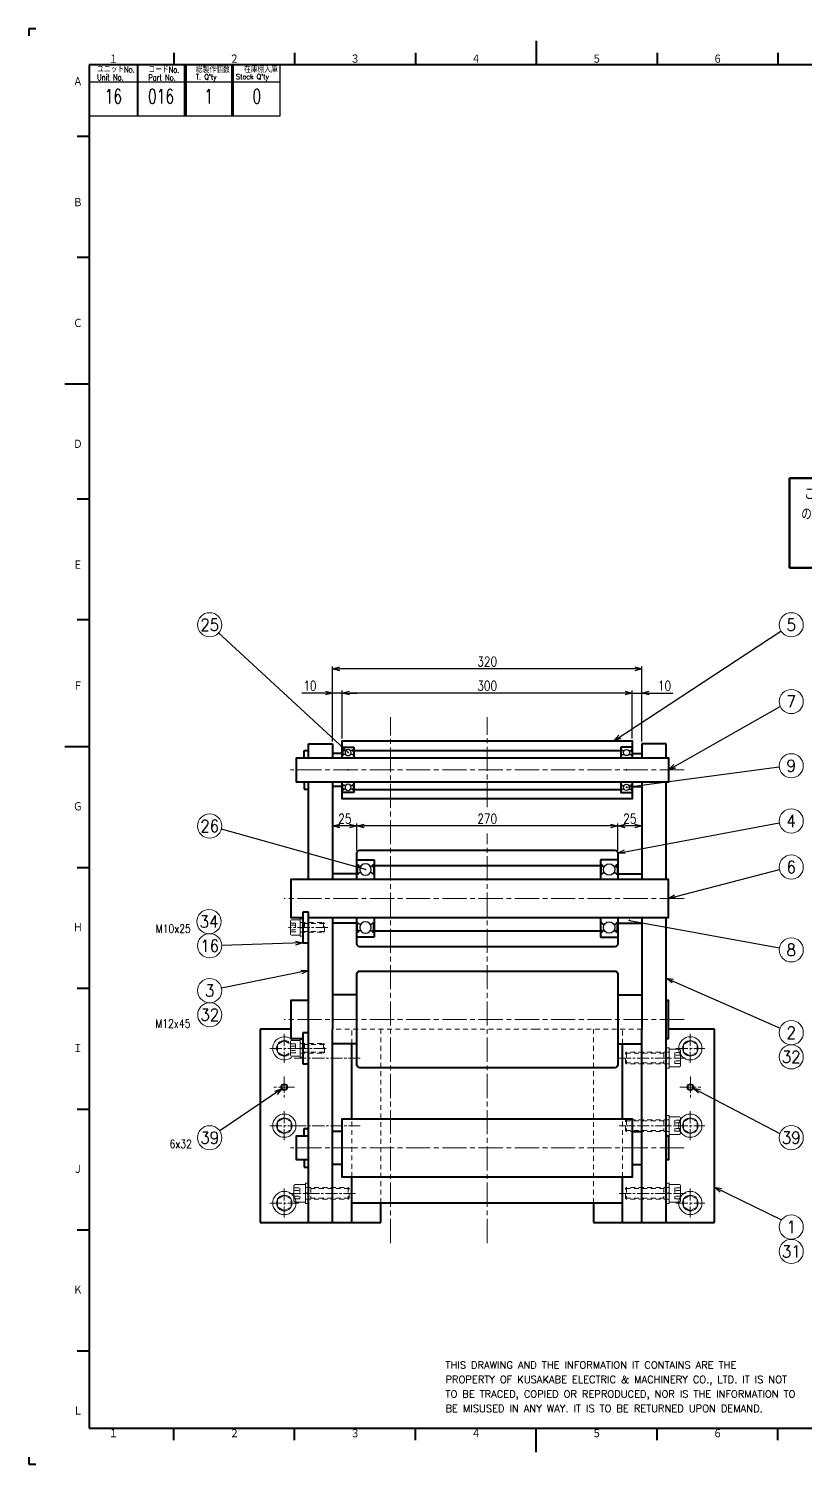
# Model space of a CAD drawing. Header units: millimetres. Extents: x 0 to 2102, y 0 to 1485.
# Drawn here: x 0 to 803, y 0 to 1485 of the extents above; entities that cross this region are included whole.
import ezdxf
from ezdxf.enums import TextEntityAlignment as Align

# ---------------------------------------------------------------- set-up
doc = ezdxf.new("R2010")
doc.units = ezdxf.units.MM
doc.header["$LTSCALE"] = 2.5
for name, pattern in [('GEN7', [15, 10, -1.5, 2, -1.5]), ('GEN7A', [7.5, 5, -0.75, 1, -0.75]), ('HIDDEN2', [3.5, 2, -1.5])]:
    doc.linetypes.add(name, pattern=pattern)
doc.layers.get('0').update_dxf_attribs({"linetype": 'CONTINUOUS', "lineweight": 20})
doc.layers.get('DEFPOINTS').update_dxf_attribs({"linetype": 'CONTINUOUS'})
for name, color, linetype, lineweight in [('2', 5, 'CONTINUOUS', 40), ('3A', 6, 'HIDDEN2', 20), ('5', 3, 'CONTINUOUS', 13), ('6', 7, 'CONTINUOUS', 50), ('7', 4, 'GEN7', 13), ('7A', 4, 'GEN7A', 13), ('_-0', 7, 'CONTINUOUS', 20), ('_-3A', 6, 'HIDDEN2', 20), ('WAKU', 7, 'CONTINUOUS', 40)]:
    doc.layers.add(name, color=color, linetype=linetype, lineweight=lineweight)
doc.layers.add('PV000107', color=7, linetype='CONTINUOUS')
doc.layers.add('RAHM2', color=1, linetype='CONTINUOUS')
doc.styles.add('DIMENSION', font='monotxt.shx', dxfattribs={"bigfont": 'bigfont.shx'})
doc.styles.get("Standard").update_dxf_attribs({"font": 'romans.shx', "width": 0.8, "bigfont": 'extfont2.shx'})
doc.dimstyles.new('GEN-ISO', dxfattribs={"dimscale": 2.5, "dimtxt": 4, "dimasz": 3, "dimexe": 1, "dimexo": 1, "dimgap": 1, "dimtad": 3, "dimrnd": 0.01, "dimdsep": 46, "dimtxsty": 'Standard', "dimblk": 'OPEN30', "dimcen": 0, "dimclrd": 256, "dimclre": 256, "dimclrt": 7, "dimadec": 3, "dimazin": 2, "dimtp": 0.1, "dimtm": 0.1, "dimtfac": 0.6, "dimtdec": 3, "dimtmove": 2, "dimatfit": 3, "dimldrblk": 'OPEN30', "dimfxl": 1, "dimarcsym": 0})
doc.dimstyles.new('GEN-ISO$7', dxfattribs={"dimscale": 2.5, "dimtxt": 4, "dimasz": 3, "dimexe": 1, "dimexo": 1, "dimgap": 1, "dimtad": 3, "dimrnd": 0.01, "dimdsep": 46, "dimtxsty": 'Standard', "dimblk": 'OPEN30', "dimcen": 0, "dimclrd": 256, "dimclre": 256, "dimclrt": 7, "dimadec": 3, "dimazin": 2, "dimtp": 0.1, "dimtm": 0.1, "dimtfac": 0.6, "dimtdec": 3, "dimtmove": 2, "dimatfit": 3, "dimldrblk": 'OPEN30', "dimfxl": 1, "dimarcsym": 0})

# ---------------------------------------------------------------- blocks, each defined once
blk = doc.blocks.new('_Open30')
at = {"color": 0, "linetype": 'ByBlock', "lineweight": -2}
for p, q in [((-1, 0.27), (0, 0)), ((0, 0), (-1, -0.27)), ((0, 0), (-1, 0))]:
    blk.add_line(p, q, dxfattribs=at)
blk = doc.blocks.new('*D40')
at = {"layer": '5', "lineweight": -2, "transparency": 16777216}
for p, q in [((609.4, 634.8), (609.4, 662.8)), ((626.9, 660.3), (616.9, 660.3)), ((634.4, 607.8), (634.4, 662.8))]:
    blk.add_line(p, q, dxfattribs=at)
at = {"layer": 'DEFPOINTS', "color": 0, "transparency": 16777216}
for p in [(609.4, 660.3), (609.4, 632.3), (634.4, 605.3)]:
    blk.add_point(p, dxfattribs=at)
at = {"layer": '5', "lineweight": -2, "transparency": 16777216, "xscale": 7.5, "yscale": 7.5, "zscale": 7.5}
for p, rotation in [((609.4, 660.3), 180.0000000000016), ((634.4, 660.3), 1.598721155460225e-12)]:
    blk.add_blockref('_Open30', p, dxfattribs=dict(at, rotation=rotation))
at = {"layer": '5', "color": 7, "transparency": 16777216, "insert": (621.9, 667.8), "char_height": 10, "attachment_point": 5}
blk.add_mtext('25', dxfattribs=at)
blk = doc.blocks.new('*D41')
at = {"layer": '5', "lineweight": -2, "transparency": 16777216}
for p, q in [((339.4, 634.8), (339.4, 662.8)), ((601.9, 660.3), (346.9, 660.3))]:
    blk.add_line(p, q, dxfattribs=at)
at = {"layer": 'DEFPOINTS', "color": 0, "transparency": 16777216}
for p in [(339.4, 660.3), (339.4, 632.3), (609.4, 632.3)]:
    blk.add_point(p, dxfattribs=at)
at = {"layer": '5', "lineweight": -2, "transparency": 16777216, "xscale": 7.5, "yscale": 7.5, "zscale": 7.5}
for p, rotation in [((339.4, 660.3), 180.0000000000016), ((609.4, 660.3), 1.598721155460225e-12)]:
    blk.add_blockref('_Open30', p, dxfattribs=dict(at, rotation=rotation))
at = {"layer": '5', "color": 7, "transparency": 16777216, "insert": (474.4, 667.8), "char_height": 10, "attachment_point": 5}
blk.add_mtext('270', dxfattribs=at)
blk = doc.blocks.new('*D42')
at = {"layer": '5', "lineweight": -2, "transparency": 16777216}
for p, q in [((314.4, 613.2), (314.4, 662.8)), ((331.9, 660.3), (321.9, 660.3))]:
    blk.add_line(p, q, dxfattribs=at)
at = {"layer": 'DEFPOINTS', "color": 0, "transparency": 16777216}
for p in [(314.4, 660.3), (339.4, 632.3), (314.4, 610.7)]:
    blk.add_point(p, dxfattribs=at)
at = {"layer": '5', "lineweight": -2, "transparency": 16777216, "xscale": 7.5, "yscale": 7.5, "zscale": 7.5}
for p, rotation in [((314.4, 660.3), 180.0000000000016), ((339.4, 660.3), 1.598721155460225e-12)]:
    blk.add_blockref('_Open30', p, dxfattribs=dict(at, rotation=rotation))
at = {"layer": '5', "color": 7, "transparency": 16777216, "insert": (326.9, 667.8), "char_height": 10, "attachment_point": 5}
blk.add_mtext('25', dxfattribs=at)
blk = doc.blocks.new('*D43')
at = {"layer": '5', "lineweight": -2, "transparency": 16777216}
for p, q in [((324.4, 750.8), (324.4, 800.3)), ((616.9, 797.8), (331.9, 797.8))]:
    blk.add_line(p, q, dxfattribs=at)
at = {"layer": 'DEFPOINTS', "color": 0, "transparency": 16777216}
for p in [(324.4, 797.8), (324.4, 748.3), (624.4, 748.3)]:
    blk.add_point(p, dxfattribs=at)
at = {"layer": '5', "lineweight": -2, "transparency": 16777216, "xscale": 7.5, "yscale": 7.5, "zscale": 7.5}
for p, rotation in [((324.4, 797.8), 180.0000000000016), ((624.4, 797.8), 1.598721155460225e-12)]:
    blk.add_blockref('_Open30', p, dxfattribs=dict(at, rotation=rotation))
at = {"layer": '5', "color": 7, "transparency": 16777216, "insert": (474.4, 805.3), "char_height": 10, "attachment_point": 5}
blk.add_mtext('300', dxfattribs=at)
blk = doc.blocks.new('*D44')
at = {"layer": '5', "lineweight": -2, "transparency": 16777216}
for p, q in [((616.9, 797.8), (609.4, 797.8)), ((624.4, 750.8), (624.4, 800.3)), ((624.4, 797.8), (634.4, 797.8)), ((634.4, 747.8), (634.4, 800.3)), ((641.9, 797.8), (666.2, 797.8))]:
    blk.add_line(p, q, dxfattribs=at)
at = {"layer": 'DEFPOINTS', "color": 0, "transparency": 16777216}
for p in [(634.4, 797.8), (624.4, 748.3), (634.4, 745.3)]:
    blk.add_point(p, dxfattribs=at)
at = {"layer": '5', "lineweight": -2, "transparency": 16777216, "xscale": 7.5, "yscale": 7.5, "zscale": 7.5}
for p, rotation in [((624.4, 797.8), 1.598721155460225e-12), ((634.4, 797.8), 180.0000000000016)]:
    blk.add_blockref('_Open30', p, dxfattribs=dict(at, rotation=rotation))
at = {"layer": '5', "color": 7, "transparency": 16777216, "insert": (657.8, 805.3), "char_height": 10, "attachment_point": 5}
blk.add_mtext('10', dxfattribs=at)
blk = doc.blocks.new('*D45')
at = {"layer": '5', "lineweight": -2, "transparency": 16777216}
for p, q in [((306.9, 797.8), (282.6, 797.8)), ((314.4, 747.8), (314.4, 800.3)), ((324.4, 797.8), (314.4, 797.8)), ((324.4, 750.8), (324.4, 800.3)), ((331.9, 797.8), (339.4, 797.8))]:
    blk.add_line(p, q, dxfattribs=at)
at = {"layer": 'DEFPOINTS', "color": 0, "transparency": 16777216}
for p in [(314.4, 797.8), (314.4, 745.3), (324.4, 748.3)]:
    blk.add_point(p, dxfattribs=at)
at = {"layer": '5', "lineweight": -2, "transparency": 16777216, "xscale": 7.5, "yscale": 7.5, "zscale": 7.5}
for p, rotation in [((314.4, 797.8), 1.628443996909321e-12), ((324.4, 797.8), 180.0000000000016)]:
    blk.add_blockref('_Open30', p, dxfattribs=dict(at, rotation=rotation))
at = {"layer": '5', "color": 7, "transparency": 16777216, "insert": (291, 805.3), "char_height": 10, "attachment_point": 5}
blk.add_mtext('10', dxfattribs=at)
blk = doc.blocks.new('*D46')
at = {"layer": '5', "lineweight": -2, "transparency": 16777216}
for p, q in [((314.4, 747.8), (314.4, 825.3)), ((626.9, 822.8), (321.9, 822.8)), ((634.4, 747.8), (634.4, 825.3))]:
    blk.add_line(p, q, dxfattribs=at)
at = {"layer": 'DEFPOINTS', "color": 0, "transparency": 16777216}
for p in [(314.4, 822.8), (314.4, 745.3), (634.4, 745.3)]:
    blk.add_point(p, dxfattribs=at)
at = {"layer": '5', "lineweight": -2, "transparency": 16777216, "xscale": 7.5, "yscale": 7.5, "zscale": 7.5}
for p, rotation in [((314.4, 822.8), 180.0000000000016), ((634.4, 822.8), 1.598721155460225e-12)]:
    blk.add_blockref('_Open30', p, dxfattribs=dict(at, rotation=rotation))
at = {"layer": '5', "color": 7, "transparency": 16777216, "insert": (474.4, 830.3), "char_height": 10, "attachment_point": 5}
blk.add_mtext('320', dxfattribs=at)
blk = doc.blocks.new('GENBALLOON1')
blk.add_circle((0, 0), 5)
at = {"flags": 1}
blk.add_attdef('GEN_PARENT', text='', height=2.5, dxfattribs=at).set_placement((0, 0), align=Align.MIDDLE)
blk.add_attdef('REF_NO', text='', height=3.5).set_placement((0, 0), align=Align.MIDDLE)
at = {"color": 7, "flags": 1}
for tag, p in [('5GENINF', (6.43, 0.96)), ('6GENINF', (6.43, 0.63)), ('7GENINF', (6.43, 0.3)), ('8GENINF', (6.43, -0.04)), ('9GENINF', (6.43, -0.37)), ('3GENINF', (6.43, -2.34)), ('4GENINF', (6.43, -2.67)), ('20GENINF', (6.43, -4.7)), ('21GENINF', (6.43, -5.04)), ('22GENINF', (6.43, -5.37)), ('10GENINF', (6.43, -0.7)), ('11GENINF', (6.43, -1)), ('12GENINF', (6.43, -1.34)), ('13GENINF', (6.43, -1.67)), ('14GENINF', (6.43, -2)), ('15GENINF', (6.43, -3)), ('16GENINF', (6.43, -3.34)), ('17GENINF', (6.43, -3.7)), ('18GENINF', (6.43, -4.04)), ('19GENINF', (6.43, -4.37))]:
    blk.add_attdef(tag, p, '', height=0.2, dxfattribs=at)
blk = doc.blocks.new('GENJIS-1176H2_S-0358O3-0704')
at = {"layer": '_-0'}
for p, q in [((-12, 7.8), (-12, -7.8)), ((0, 9), (-10.8, 9)), ((0, 9), (0, -9)), ((-10.8, -9), (0, -9))]:
    blk.add_line(p, q, dxfattribs=at)
for centre, start, end in [((-10.8, 7.8), 90, 179.999998), ((-10.8, -7.8), 179.999998, 270)]:
    blk.add_arc(centre, 1.2, start, end, dxfattribs=at)
at = {"layer": '_-3A'}
for p, q in [((-12, 5.7735), (-6, 5.7735)), ((-12, 2.88675), (-6, 2.88675)), ((-6, 5.7735), (-6, -5.7735)), ((0, 6), (43.9265, 6)), ((5.25, 6), (5.25, -6)), ((45, 4.9265), (5.25, 4.9265)), ((45, 4.9265), (43.9265, 6)), ((43.9265, 6), (43.9265, -6)), ((45, -4.9265), (45, 4.9265)), ((-12, -2.88675), (-6, -2.88675)), ((-6, -5.7735), (-12, -5.7735)), ((0, -6), (43.9265, -6)), ((45, -4.9265), (5.25, -4.9265)), ((43.9265, -6), (45, -4.9265))]:
    blk.add_line(p, q, dxfattribs=at)
at = {"layer": '_-0', "flags": 9}
blk.add_attdef('POWER_DIM', (0, 0), '', height=3.5, dxfattribs=at)
blk = doc.blocks.new('GENJIS-1176_D-02Z7NB-0704')
at = {"layer": '_-0'}
for p, q in [((-7, 4.04145), (0, 8.0829)), ((-7, -4.04145), (-7, 4.04145)), ((0, 8.0829), (7, 4.04145)), ((7, 4.04145), (7, -4.04145)), ((0, -8.0829), (-7, -4.04145)), ((7, -4.04145), (0, -8.0829))]:
    blk.add_line(p, q, dxfattribs=at)
for radius in [12, 8.0829]:
    blk.add_circle((0, 0), radius, dxfattribs=at)
at = {"layer": '_-0', "flags": 9}
blk.add_attdef('POWER_DIM', (0, 0), '', height=3.5, dxfattribs=at)
blk = doc.blocks.new('A$C536F23A3')
at = {"layer": 'PV000107'}
for p, q in [((0, 78.9), (0, 60)), ((0.2, 74.6), (0.8, 74.6)), ((0.8, 74.6), (1.1, 75)), ((1, 74.5), (1.3, 74.8)), ((1.2, 74.3), (1, 74.5)), ((1, 74), (1.2, 74.3)), ((1.1, 80), (16.9, 80)), ((1.6, 74.7), (1.6, 73.4)), ((1.9, 74.7), (2, 73.7)), ((16.1, 74.7), (16, 73.7)), ((16.4, 74.7), (16.4, 73.4)), ((17, 74.5), (16.7, 74.8)), ((16.8, 74.3), (17, 74.5)), ((17, 74), (16.8, 74.3)), ((17.2, 74.6), (16.9, 75)), ((17.8, 74.6), (17.2, 74.6)), ((18, 78.9), (18, 60)), ((0.2, 65.6), (0.7, 65.6)), ((1.6, 73.4), (0.5, 72.3)), ((0.5, 72.3), (0.5, 66.2)), ((0.7, 65.6), (1.1, 65.3)), ((1, 74), (0.8, 74.2)), ((1.9, 73.2), (0.8, 72.1)), ((0.8, 72.1), (0.8, 66.2)), ((1.5, 66.2), (0.8, 66.2)), ((0.8, 65.9), (1.5, 65.9)), ((1.1, 60), (16.9, 60)), ((1.5, 65.9), (1.5, 66.2)), ((1.8, 65.3), (2.2, 66.3)), ((1.9, 74.1), (1.9, 73.2)), ((2.2, 73.5), (4.2, 73.5)), ((2.3, 66.4), (4.2, 66.4)), ((13.8, 73.5), (15.8, 73.5)), ((13.8, 66.4), (15.7, 66.4)), ((16.2, 65.3), (15.8, 66.3)), ((16.1, 74.1), (16.1, 73.2)), ((16.1, 73.2), (17.2, 72.1)), ((16.4, 73.4), (17.5, 72.3)), ((16.6, 65.9), (16.6, 66.2)), ((16.6, 66.2), (17.2, 66.2)), ((17.2, 65.9), (16.6, 65.9)), ((17.3, 65.6), (16.9, 65.3)), ((17, 74), (17.2, 74.2)), ((17.2, 72.1), (17.2, 66.2)), ((17.8, 65.6), (17.3, 65.6)), ((17.5, 72.3), (17.5, 66.2)), ((0, 1.1), (0, 20)), ((1.1, 20), (16.9, 20)), ((18, 1.1), (18, 20)), ((0.2, 14.4), (0.7, 14.4)), ((0.2, 5.4), (0.8, 5.4)), ((0.5, 7.7), (0.5, 13.7)), ((1.6, 6.6), (0.5, 7.7)), ((0.7, 14.4), (1.1, 14.7)), ((0.8, 14), (1.5, 14)), ((0.8, 7.9), (0.8, 13.7)), ((1.5, 13.7), (0.8, 13.7)), ((1.9, 6.8), (0.8, 7.9)), ((1, 6), (0.8, 5.8)), ((0.8, 5.4), (1.1, 5)), ((1, 6), (1.2, 5.7)), ((1.2, 5.7), (1, 5.5)), ((1, 5.5), (1.3, 5.2)), ((1.5, 14), (1.5, 13.7)), ((1.6, 5.3), (1.6, 6.6)), ((1.8, 14.7), (2.2, 13.7)), ((1.9, 5.9), (1.9, 6.8)), ((1.9, 5.3), (2, 6.3)), ((2.2, 6.5), (4.2, 6.5)), ((2.3, 13.5), (4.2, 13.5)), ((13.8, 13.5), (15.7, 13.5)), ((13.8, 6.5), (15.8, 6.5)), ((16.2, 14.7), (15.8, 13.7)), ((16.1, 5.3), (16, 6.3)), ((16.1, 6.8), (17.2, 7.9)), ((16.1, 5.9), (16.1, 6.8)), ((16.4, 6.6), (17.5, 7.7)), ((16.4, 5.3), (16.4, 6.6)), ((17.2, 14), (16.6, 14)), ((16.6, 14), (16.6, 13.7)), ((16.6, 13.7), (17.2, 13.7)), ((17, 5.5), (16.7, 5.2)), ((17, 6), (16.8, 5.7)), ((16.8, 5.7), (17, 5.5)), ((17.3, 14.4), (16.9, 14.7)), ((17.2, 5.4), (16.9, 5)), ((17, 6), (17.2, 5.8)), ((17.2, 7.9), (17.2, 13.7)), ((17.8, 5.4), (17.2, 5.4)), ((17.8, 14.4), (17.3, 14.4)), ((17.5, 7.7), (17.5, 13.7)), ((1.1, 0), (16.9, 0))]:
    blk.add_line(p, q, dxfattribs=at)
for centre in [(9, 70), (9, 10)]:
    blk.add_circle(centre, 5.95, dxfattribs=at)
for centre, radius, start, end in [((1.9, 78.1), 2.1, 113.2605, 156.7395), ((0.2, 74.8), 0.2, 180, 270.0002), ((1, 74.5), 0.3, 139.9975, 229.8525), ((1.4, 74.7), 0.461, 4.9816, 140.0347), ((1.4, 74.7), 0.161, 5.0033, 139.8234), ((16.6, 74.7), 0.461, 39.9652, 175.0183), ((16.6, 74.7), 0.161, 40.1766, 174.9963), ((16.1, 78.1), 2.1, 23.2604, 66.7395), ((17, 74.5), 0.3, 310.1475, 40.0023), ((17.8, 74.8), 0.2, 269.9995, 0), ((0.2, 65.4), 0.2, 89.9997, 180), ((1.9, 61.9), 2.1, 203.2597, 246.7392), ((0.8, 66.2), 0.3, 180, 270), ((1.5, 65.7), 0.6, 225.0007, 270.0955), ((1.5, 65.4), 0.3, 270, 339.936), ((2.2, 73.7), 0.201, 184.858, 270.0002), ((2.3, 66.2), 0.2, 89.9997, 160.1164), ((15.7, 66.2), 0.2, 19.8835, 90), ((15.8, 73.7), 0.201, 269.9995, 355.1418), ((16.5, 65.4), 0.3, 200.0638, 269.9995), ((16.5, 65.7), 0.6, 269.9043, 314.999), ((16.1, 61.9), 2.1, 293.2605, 336.74), ((17.2, 66.2), 0.3, 269.9995, 0), ((17.8, 65.4), 0.2, 0, 90), ((1.9, 18.1), 2.1, 113.2606, 156.7398), ((1.5, 14.3), 0.6, 89.9045, 134.9992), ((1.5, 14.6), 0.3, 20.0664, 90), ((16.5, 14.6), 0.3, 90.0002, 159.9335), ((16.5, 14.3), 0.6, 45.0018, 90.0956), ((16.1, 18.1), 2.1, 23.2602, 66.7395), ((0.2, 14.5), 0.2, 180, 270.0002), ((0.2, 5.2), 0.2, 90, 180), ((1.9, 1.9), 2.1, 203.2604, 246.7393), ((0.8, 13.7), 0.3, 90, 180), ((1, 5.5), 0.3, 130.1459, 220.0024), ((1.4, 5.3), 0.461, 219.9652, 355.0203), ((1.4, 5.3), 0.161, 220.1736, 355.002), ((2.2, 6.3), 0.201, 90, 175.1419), ((2.3, 13.7), 0.2, 199.8802, 270.0002), ((15.7, 13.7), 0.2, 269.9998, 340.1196), ((15.8, 6.3), 0.201, 4.8623, 90.0002), ((16.6, 5.3), 0.461, 184.9815, 320.0361), ((16.6, 5.3), 0.161, 185.0033, 319.8264), ((16.1, 1.9), 2.1, 293.2605, 336.7398), ((17.2, 13.7), 0.3, 0.0029, 90.0002), ((17, 5.5), 0.3, 319.9998, 49.8543), ((17.8, 14.5), 0.2, 269.9998, 0.0044), ((17.8, 5.2), 0.2, 0.0044, 90.0002)]:
    blk.add_arc(centre, radius, start, end, dxfattribs=at)
blk.add_point((9, 40), dxfattribs=at)
blk = doc.blocks.new('A$C78D20925')
at = {"layer": 'PV000107'}
for p, q in [((0, 46.4), (0, 36)), ((0.6, 47), (11.4, 47)), ((12, 46.4), (12, 36)), ((0.1, 44.1), (0.6, 44.1)), ((0.2, 39), (0.5, 39)), ((1.2, 43.4), (0.4, 42.6)), ((0.4, 42.6), (0.4, 39.4)), ((0.5, 39), (0.8, 38.6)), ((0.6, 44.1), (0.8, 44.4)), ((0.7, 43.7), (0.6, 43.9)), ((1.4, 43.3), (0.6, 42.5)), ((0.6, 42.5), (0.6, 39.4)), ((1.1, 39.4), (0.6, 39.4)), ((0.6, 39.2), (1.1, 39.2)), ((0.6, 36), (11.4, 36)), ((0.7, 44), (1, 44.3)), ((0.9, 43.9), (0.7, 44)), ((0.7, 43.7), (0.9, 43.9)), ((0.9, 38.6), (1, 38.6)), ((1.1, 44.3), (1.2, 43.4)), ((1.1, 39.2), (1.1, 39.4)), ((1.2, 38.7), (1.5, 39.4)), ((1.3, 44.3), (1.4, 43.5)), ((1.4, 43.8), (1.4, 43.3)), ((1.5, 43.5), (3.5, 43.5)), ((1.6, 39.5), (3.5, 39.5)), ((8.5, 43.5), (10.5, 43.5)), ((8.5, 39.5), (10.4, 39.5)), ((10.7, 44.3), (10.6, 43.5)), ((10.6, 43.8), (10.6, 43.3)), ((10.6, 43.3), (11.4, 42.5)), ((10.8, 38.7), (10.6, 39.4)), ((10.9, 44.3), (10.8, 43.4)), ((10.8, 43.4), (11.6, 42.6)), ((10.9, 39.4), (11.4, 39.4)), ((10.9, 39.2), (10.9, 39.4)), ((11.4, 39.2), (10.9, 39.2)), ((11.3, 44), (11, 44.3)), ((11.1, 38.6), (11, 38.6)), ((11.1, 43.9), (11.3, 44)), ((11.3, 43.7), (11.1, 43.9)), ((11.4, 44.1), (11.2, 44.4)), ((11.5, 39), (11.2, 38.6)), ((11.3, 43.7), (11.4, 43.9)), ((11.9, 44.1), (11.4, 44.1)), ((11.4, 42.5), (11.4, 39.4)), ((11.8, 39), (11.5, 39)), ((11.6, 42.6), (11.6, 39.4)), ((0, 0.6), (0, 11)), ((0.1, 2.9), (0.6, 2.9)), ((0.2, 8.1), (0.5, 8.1)), ((0.4, 4.4), (0.4, 7.7)), ((1.2, 3.6), (0.4, 4.4)), ((0.5, 8.1), (0.8, 8.4)), ((0.6, 11), (11.4, 11)), ((0.6, 7.9), (1.1, 7.9)), ((0.6, 4.4), (0.6, 7.7)), ((1.1, 7.7), (0.6, 7.7)), ((1.4, 3.7), (0.6, 4.4)), ((0.7, 3.3), (0.6, 3.1)), ((0.6, 2.9), (0.8, 2.6)), ((0.6, 0), (11.4, 0)), ((0.7, 3.3), (0.9, 3.1)), ((0.9, 3.1), (0.7, 3)), ((0.7, 3), (1, 2.7)), ((0.9, 8.5), (1, 8.5)), ((1.1, 7.9), (1.1, 7.7)), ((1.1, 2.7), (1.2, 3.6)), ((1.2, 8.3), (1.5, 7.6)), ((1.3, 2.7), (1.4, 3.5)), ((1.4, 3.2), (1.4, 3.7)), ((1.5, 3.6), (3.5, 3.6)), ((1.6, 7.5), (3.5, 7.5)), ((8.5, 7.5), (10.4, 7.5)), ((8.5, 3.6), (10.5, 3.6)), ((10.8, 8.3), (10.6, 7.6)), ((10.6, 3.7), (11.4, 4.4)), ((10.6, 3.2), (10.6, 3.7)), ((10.7, 2.7), (10.6, 3.5)), ((10.8, 3.6), (11.6, 4.4)), ((10.9, 2.7), (10.8, 3.6)), ((11.4, 7.9), (10.9, 7.9)), ((10.9, 7.9), (10.9, 7.7)), ((10.9, 7.7), (11.4, 7.7)), ((11.1, 8.5), (11, 8.5)), ((11.3, 3), (11, 2.7)), ((11.3, 3.3), (11.1, 3.1)), ((11.1, 3.1), (11.3, 3)), ((11.5, 8.1), (11.2, 8.4)), ((11.4, 2.9), (11.2, 2.6)), ((11.3, 3.3), (11.4, 3.1)), ((11.4, 4.4), (11.4, 7.7)), ((11.9, 2.9), (11.4, 2.9)), ((11.8, 8.1), (11.5, 8.1)), ((11.6, 4.4), (11.6, 7.7)), ((12, 0.6), (12, 11))]:
    blk.add_line(p, q, dxfattribs=at)
for centre in [(6, 41.5), (6, 5.5)]:
    blk.add_circle(centre, 3.17, dxfattribs=at)
for centre, radius, start, end in [((0.9, 46.1), 1, 109.8958, 160.1038), ((1, 44.2), 0.303, 4.9208, 139.9532), ((11, 44.2), 0.303, 40.0467, 175.079), ((11.1, 46.1), 1, 19.8961, 70.1041), ((0.1, 44.2), 0.1, 180, 270.0005), ((0.2, 38.8), 0.2, 89.9997, 180), ((0.9, 36.9), 1, 199.8956, 250.1039), ((0.6, 39.4), 0.2, 180, 270.0002), ((0.7, 44), 0.2, 139.8646, 230.0839), ((0.9, 38.8), 0.2, 220.1352, 270.0002), ((1, 44.2), 0.103, 4.9952, 140.1249), ((1, 38.8), 0.2, 270.0002, 340.1148), ((1.5, 43.5), 0.1, 185.1437, 270.0005), ((1.6, 39.4), 0.2, 89.9997, 160.1146), ((10.4, 39.4), 0.2, 19.8853, 90), ((10.5, 43.5), 0.1, 269.9993, 354.8555), ((11, 38.8), 0.2, 199.885, 269.9995), ((11, 44.2), 0.103, 39.8751, 175.0042), ((11.1, 38.8), 0.2, 269.9995, 319.8645), ((11.3, 44), 0.2, 309.9158, 40.135), ((11.4, 39.4), 0.2, 269.9995, 0), ((11.1, 36.9), 1, 289.896, 340.1042), ((11.8, 38.8), 0.2, 0, 90), ((11.9, 44.2), 0.1, 269.9993, 0), ((0.9, 10.1), 1, 109.8958, 160.1038), ((0.2, 8.3), 0.2, 180, 270.0002), ((0.1, 2.8), 0.1, 90, 180), ((0.9, 0.9), 1, 199.896, 250.1038), ((0.6, 7.7), 0.2, 90, 180), ((0.7, 3), 0.2, 129.9137, 220.1352), ((0.9, 8.3), 0.2, 90, 139.8618), ((1, 2.8), 0.303, 220.0457, 355.0818), ((1, 8.3), 0.2, 19.8883, 90), ((1, 2.8), 0.103, 219.8738, 355.0129), ((1.6, 7.7), 0.2, 199.8812, 270.0002), ((1.5, 3.5), 0.1, 90, 174.8557), ((10.4, 7.7), 0.2, 269.9998, 340.1187), ((10.5, 3.5), 0.1, 5.153, 90.0005), ((11, 2.8), 0.303, 184.9207, 319.9541), ((11, 8.3), 0.2, 90.0002, 160.1117), ((11, 2.8), 0.103, 184.9952, 320.126), ((11.1, 8.3), 0.2, 40.1384, 90.0002), ((11.1, 10.1), 1, 19.8962, 70.104), ((11.4, 7.7), 0.2, 0.0044, 90.0002), ((11.3, 3), 0.2, 319.8682, 50.0862), ((11.1, 0.9), 1, 289.896, 340.1045), ((11.8, 8.3), 0.2, 269.9998, 0.0044), ((11.9, 2.8), 0.1, 0.0087, 90.0005)]:
    blk.add_arc(centre, radius, start, end, dxfattribs=at)
blk.add_point((6, 23.5), dxfattribs=at)
blk = doc.blocks.new('GENJIS-1251_S-03be64y-0707')
at = {"layer": '_-0'}
for p, q in [((-2.5, 9.05), (0, 9.05)), ((-2.5, -9.05), (-2.5, 9.05)), ((0, 0.75), (-2.5, 0)), ((0, 0), (-2.5, -0.75)), ((0, 9.05), (0, -9.05)), ((0, -9.05), (-2.5, -9.05))]:
    blk.add_line(p, q, dxfattribs=at)
at = {"layer": '_-0', "flags": 9}
blk.add_attdef('POWER_DIM', (0, 0), '', height=0.2, dxfattribs=at)
blk = doc.blocks.new('GENJIS-1176H2_S-03be66o-0704')
at = {"layer": '_-0'}
for p, q in [((-10, 7), (-10, -7)), ((0, 8), (-9, 8)), ((0, 8), (0, -8)), ((-9, -8), (0, -8))]:
    blk.add_line(p, q, dxfattribs=at)
for centre, start, end in [((-9, 7), 90, 180), ((-9, -7), 180, 270)]:
    blk.add_arc(centre, 1, start, end, dxfattribs=at)
at = {"layer": '_-3A'}
for p, q in [((-10, 4.6188), (-5, 4.6188)), ((-10, 2.3094), (-5, 2.3094)), ((-5, 4.6188), (-5, -4.6188)), ((0, 5), (24.08, 5)), ((4.5, 5), (4.5, -5)), ((25, 4.08), (4.5, 4.08)), ((25, 4.08), (24.08, 5)), ((24.08, 5), (24.08, -5)), ((25, -4.08), (25, 4.08)), ((-10, -2.3094), (-5, -2.3094)), ((-5, -4.6188), (-10, -4.6188)), ((0, -5), (24.08, -5)), ((25, -4.08), (4.5, -4.08)), ((24.08, -5), (25, -4.08))]:
    blk.add_line(p, q, dxfattribs=at)
at = {"layer": '_-0', "flags": 9}
blk.add_attdef('POWER_DIM', (0, 0), '', height=0.2, dxfattribs=at)
blk = doc.blocks.new('GENJIS-1251_S-03bga25-0707')
at = {"layer": '_-0'}
for p, q in [((-3, 10.55), (0, 10.55)), ((-3, -10.55), (-3, 10.55)), ((0, 0.9), (-3, 0)), ((0, 0), (-3, -0.9)), ((0, 10.55), (0, -10.55)), ((0, -10.55), (-3, -10.55))]:
    blk.add_line(p, q, dxfattribs=at)
at = {"layer": '_-0', "flags": 9}
blk.add_attdef('POWER_DIM', (0, 0), '', height=0.2, dxfattribs=at)
blk = doc.blocks.new('mess-e')
at = {"layer": 'WAKU', "color": 7}
for s, p in [('THIS DRAWING AND THE INFORMATION IT CONTAINS ARE THE', (0, 18)), ('PROPERTY OF KUSAKABE ELECTRIC & MACHINERY CO., LTD. IT IS NOT', (0, 12)), ('TO BE TRACED, COPIED OR REPRODUCED, NOR IS THE INFORMATION TO', (0, 6)), ('BE MISUSED IN ANY WAY. IT IS TO BE RETURNED UPON DEMAND.', (0, 0))]:
    blk.add_text(s, height=3, dxfattribs=at).set_placement(p)
blk = doc.blocks.new('A1組立図')
at = {"layer": 'WAKU', "color": 5, "linetype": 'Continuous'}
for p, q in [((3, 594), (0, 594)), ((0, 594), (0, 591)), ((210, 589), (210, 579)), ((60, 584), (60, 579)), ((110, 584), (110, 579)), ((160, 584), (160, 579)), ((260, 584), (260, 579)), ((310, 584), (310, 579)), ((826, 579), (25, 579)), ((25, 579), (25, 15)), ((20, 549.5), (25, 549.5)), ((20, 499.5), (25, 499.5)), ((15, 447), (25, 447)), ((20, 399.5), (25, 399.5)), ((20, 349.5), (25, 349.5)), ((15, 297), (25, 297)), ((20, 247), (25, 247)), ((20, 197), (25, 197)), ((20, 147), (25, 147)), ((20, 97), (25, 97)), ((20, 47), (25, 47)), ((25, 15), (826, 15)), ((60, 10), (60, 15)), ((110, 10), (110, 15)), ((160, 10), (160, 15)), ((210, 5), (210, 15)), ((260, 10), (260, 15)), ((310, 10), (310, 15)), ((0, 3), (0, 0)), ((0, 0), (3, 0))]:
    blk.add_line(p, q, dxfattribs=at)
at = {"layer": '2'}
blk.add_blockref('mess-e', (172.47, 21.59), dxfattribs=at)
at = {"layer": 'WAKU', "color": 5, "linetype": 'Continuous'}
for s, p in [('１', (33.1, 579.6)), ('２', (83.1, 579.6)), ('３', (133.1, 579.6)), ('４', (183.1, 579.6)), ('５', (233.1, 579.6)), ('６', (283.1, 579.6)), ('Ａ', (18.36, 570.24)), ('Ｂ', (18.36, 520.24)), ('Ｃ', (18.36, 470.24)), ('Ｄ', (18.36, 420.24)), ('Ｅ', (18.36, 370.24)), ('Ｆ', (18.36, 320.24)), ('Ｇ', (18.36, 270.24)), ('Ｈ', (18.36, 220.24)), ('Ｉ', (18.36, 170.24)), ('Ｊ', (18.36, 120.24)), ('Ｋ', (18.36, 70.24)), ('Ｌ', (18.36, 20.24)), ('１', (33.1, 10.87)), ('２', (83.1, 10.87)), ('３', (133.1, 10.87)), ('４', (183.1, 10.87)), ('５', (233.1, 10.87)), ('６', (283.1, 10.87))]:
    blk.add_text(s, height=3.31, dxfattribs=at).set_placement(p)
blk = doc.blocks.new('A1表題欄')
at = {"layer": 'RAHM2', "color": 5, "linetype": 'Continuous'}
for p, q in [((-722, 543), (-722, 564)), ((-801, 543), (-761.5, 543)), ((-761.5, 543), (-722, 543))]:
    blk.add_line(p, q, dxfattribs=at)
at = {"layer": 'RAHM2', "color": 7, "linetype": 'Continuous'}
for p, q in [((-801, 557), (-761.5, 557)), ((-761.5, 557), (-722, 557))]:
    blk.add_line(p, q, dxfattribs=at)
at = {"layer": 'WAKU', "linetype": 'Continuous'}
for p, q in [((-781, 564), (-781, 543)), ((-761.5, 564), (-761.5, 543)), ((-761, 564), (-761, 543)), ((-742, 564), (-742, 543)), ((-741.5, 564), (-741.5, 543))]:
    blk.add_line(p, q, dxfattribs=at)
at = {"layer": 'RAHM2', "color": 7, "linetype": 'Continuous', "width": 0.8}
for s, height, p in [('ユニットNo.', 2.5, (-797.71, 560.92)), ('Unit No.', 2.5, (-797.71, 557.64)), ('コードNo.', 2.5, (-776.48, 560.81)), ('Part No.', 2.5, (-776.48, 557.53)), ('総製作個数', 2.5, (-756.83, 560.72)), ("T. Q'ty", 2.2, (-756.83, 557.96)), ("Stock Q'ty", 2.2, (-740.2, 558.06)), ('在庫棚入庫', 2.5, (-736.92, 560.82))]:
    blk.add_text(s, height=height, dxfattribs=at).set_placement(p)
at = {"layer": 'WAKU', "linetype": 'Continuous', "width": 0.7}
for tag, p in [('GEN-TITLE-UN', (-791, 551.01)), ('GEN-TITLE-PT', (-771.25, 551)), ('GEN-TITLE-QT', (-751.51, 551)), ('GEN-TITLE-STO', (-731.57, 551))]:
    blk.add_attdef(tag, text='', height=6, dxfattribs=at).set_placement(p, align=Align.MIDDLE)
at = {"layer": 'WAKU'}
for tag, height, width, p in [('GEN-TITLE-CRO', 4, 0.8, (-236.01, 32.8)), ('HEADER1', 5, 0.9, (-50.88, 30.15)), ('GEN-TITLE-SCA', 4, 0.85, (-148.21, 25.85)), ('HEADER2', 6, 0.9, (-51.11, 21.68)), ('GEN-TITLE-PRE', 4, 0.8, (-236.01, 20.88))]:
    blk.add_attdef(tag, text='', height=height, dxfattribs=dict(at, width=width)).set_placement(p, align=Align.MIDDLE)
for tag, p in [('GEN-TITLE-APP｛3.4｝', (-206.8, 26.09)), ('GEN-TITLE-CHE｛3.4｝', (-192.17, 26.09)), ('GEN-TITLE-DES｛3.4｝', (-177.55, 26.09)), ('GEN-TITLE-DRA｛3.4｝', (-162.93, 26.09))]:
    blk.add_attdef(tag, text='', height=4, dxfattribs=at).set_placement(p, align=Align.MIDDLE)
at = {"layer": 'WAKU', "width": 0.7}
blk.add_attdef('GEN-TITLE-DAT', text='', height=3.5, dxfattribs=at).set_placement((-126.36, 24.1), align=Align.CENTER)
blk.add_attdef('GEN-TITLE-DAT1{4.4}', text='', height=3.5, dxfattribs=at).set_placement((-243.52, 8.71), align=Align.MIDDLE_CENTER)
at = {"layer": 'WAKU', "color": 5}
blk.add_attdef('HEADER6', text='', height=5.8, dxfattribs=at).set_placement((-214.07, 2.7), align=Align.BOTTOM_CENTER)
at = {"layer": 'WAKU', "style": 'DIMENSION', "width": 1.2}
blk.add_attdef('HEADER13', text='', height=7.02, dxfattribs=at).set_placement((-196.44, 6.21), align=Align.MIDDLE_LEFT)
at = {"layer": 'WAKU', "color": 5, "style": 'DIMENSION', "width": 1.2}
for tag, p in [('HEADER12', (-160.55, 6.21)), ('GEN-TITLE-DWG', (-93.21, 6.21))]:
    blk.add_attdef(tag, text='', height=7.02, dxfattribs=at).set_placement(p, align=Align.MIDDLE_LEFT)

msp = doc.modelspace()

# ---------------------------------------------------------------- linework, layer by layer
at = {"layer": '2'}
for p, q in [((289.435, 730.769), (289.435, 745.269)), ((289.435, 745.269), (314.435, 745.269)), ((314.435, 745.269), (314.435, 730.769)), ((659.435, 745.269), (634.435, 745.269)), ((634.435, 745.269), (634.435, 730.769)), ((659.435, 730.769), (659.435, 745.269)), ((284.935, 730.769), (284.935, 738.269)), ((284.935, 738.269), (289.435, 738.269)), ((324.435, 735.269), (314.435, 735.269)), ((324.435, 741.769), (336.435, 741.769)), ((336.435, 741.769), (336.435, 730.769)), ((336.435, 738.519), (524.435, 738.519)), ((524.435, 738.519), (612.435, 738.519)), ((624.435, 741.769), (612.435, 741.769)), ((612.435, 741.769), (612.435, 730.769)), ((624.435, 735.269), (634.435, 735.269)), ((284.935, 705.769), (284.935, 698.269)), ((284.935, 698.269), (289.435, 698.269)), ((289.435, 605.269), (289.435, 705.769)), ((314.435, 705.769), (314.435, 605.269)), ((324.435, 701.269), (314.435, 701.269)), ((336.435, 705.769), (336.435, 694.769)), ((336.435, 698.019), (524.435, 698.019)), ((524.435, 698.019), (612.435, 698.019)), ((612.435, 705.769), (612.435, 694.769)), ((624.435, 701.269), (634.435, 701.269)), ((634.435, 705.769), (634.435, 605.269)), ((659.435, 605.269), (659.435, 705.769)), ((336.435, 694.769), (324.435, 694.769)), ((612.435, 694.769), (624.435, 694.769)), ((339.435, 625.269), (357.435, 625.269)), ((357.435, 625.269), (357.435, 605.269)), ((609.435, 625.269), (591.435, 625.269)), ((591.435, 625.269), (591.435, 605.269)), ((339.435, 610.669), (314.435, 610.669)), ((524.435, 619.019), (357.435, 619.019)), ((591.435, 619.019), (524.435, 619.019)), ((609.435, 610.669), (634.435, 610.669)), ((289.435, 571.269), (283.435, 571.269)), ((283.435, 571.269), (283.435, 539.269)), ((289.435, 250.269), (289.435, 571.269)), ((314.435, 565.269), (314.435, 450.269)), ((357.435, 565.269), (357.435, 545.269)), ((591.435, 565.269), (591.435, 545.269)), ((634.435, 565.269), (634.435, 450.269)), ((659.435, 250.269), (659.435, 565.269)), ((339.435, 559.869), (314.435, 559.869)), ((524.435, 551.519), (357.435, 551.519)), ((591.435, 551.519), (524.435, 551.519)), ((609.435, 559.869), (634.435, 559.869)), ((283.435, 539.269), (289.435, 539.269)), ((357.435, 545.269), (339.435, 545.269)), ((591.435, 545.269), (609.435, 545.269)), ((339.435, 485.669), (314.435, 485.669)), ((609.435, 485.669), (634.435, 485.669)), ((271.435, 450.269), (239.435, 450.269)), ((239.435, 450.269), (239.435, 250.269)), ((289.435, 446.269), (283.435, 446.269)), ((283.435, 446.269), (283.435, 414.269)), ((314.435, 250.269), (314.435, 450.269)), ((634.435, 250.269), (634.435, 450.269)), ((709.435, 450.269), (661.435, 450.269)), ((709.435, 250.269), (709.435, 450.269)), ((339.435, 434.869), (314.435, 434.869)), ((334.435, 357.519), (334.435, 434.869)), ((609.435, 434.869), (634.435, 434.869)), ((614.435, 357.519), (614.435, 434.869)), ((283.435, 414.269), (289.435, 414.269)), ((284.935, 339.769), (284.935, 347.269)), ((284.935, 347.269), (289.435, 347.269)), ((324.435, 344.269), (314.435, 344.269)), ((624.435, 344.269), (634.435, 344.269)), ((284.935, 314.769), (284.935, 307.269)), ((284.935, 307.269), (289.435, 307.269)), ((324.435, 310.269), (314.435, 310.269)), ((334.435, 250.269), (334.435, 297.019)), ((614.435, 250.269), (614.435, 297.019)), ((624.435, 310.269), (634.435, 310.269)), ((524.435, 270.269), (334.435, 270.269)), ((364.435, 250.269), (364.435, 270.269)), ((614.435, 270.269), (524.435, 270.269)), ((584.435, 270.269), (584.435, 250.269)), ((239.435, 250.269), (364.435, 250.269)), ((584.435, 250.269), (709.435, 250.269))]:
    msp.add_line(p, q, dxfattribs=at)
for points in [[(324.435, 730.769), (324.435, 748.269), (524.435, 748.269)], [(524.435, 748.269), (624.435, 748.269), (624.435, 730.769)], [(524.435, 705.769), (276.935, 705.769), (276.935, 730.769), (524.435, 730.769)], [(524.435, 730.769), (661.935, 730.769), (661.935, 705.769), (524.435, 705.769)], [(524.435, 688.269), (324.435, 688.269), (324.435, 705.769)], [(624.435, 705.769), (624.435, 688.269), (524.435, 688.269)], [(283.435, 565.269), (271.435, 565.269), (271.435, 605.269), (524.435, 605.269)], [(524.435, 605.269), (661.435, 605.269), (661.435, 565.269), (524.435, 565.269)], [(524.435, 565.269), (289.435, 565.269)], [(283.435, 440.269), (271.435, 440.269), (271.435, 480.269), (289.435, 480.269)], [(659.435, 480.269), (661.435, 480.269), (661.435, 440.269), (659.435, 440.269)], [(524.435, 297.019), (324.435, 297.019), (324.435, 357.519), (524.435, 357.519)], [(524.435, 357.519), (624.435, 357.519), (624.435, 297.019), (524.435, 297.019)], [(289.435, 314.769), (276.935, 314.769), (276.935, 339.769), (289.435, 339.769)], [(659.435, 339.769), (661.935, 339.769), (661.935, 314.769), (659.435, 314.769)]]:
    msp.add_lwpolyline(points, dxfattribs=at)
for points in [[(339.435, 605.269), (339.435, 632.269, -0.41421356), (342.435, 635.269), (524.435, 635.269)], [(524.435, 635.269), (606.435, 635.269, -0.41421356), (609.435, 632.269), (609.435, 605.269)], [(524.435, 535.269), (342.435, 535.269, -0.41421356), (339.435, 538.269), (339.435, 565.269)], [(609.435, 565.269), (609.435, 538.269, -0.41421356), (606.435, 535.269), (524.435, 535.269)], [(524.435, 410.269), (342.435, 410.269, -0.41421356), (339.435, 413.269), (339.435, 507.269, -0.41421356), (342.435, 510.269), (524.435, 510.269)], [(524.435, 510.269), (606.435, 510.269, -0.41421356), (609.435, 507.269), (609.435, 413.269, -0.41421356), (606.435, 410.269), (524.435, 410.269)]]:
    msp.add_lwpolyline(points, format="xyb", dxfattribs=at)
for centre in [(264.402, 390.269), (684.467, 390.269)]:
    msp.add_circle(centre, 3, dxfattribs=at)
at = {"layer": '3A'}
for p, q in [((524.435, 450.269), (314.435, 450.269)), ((334.435, 434.869), (334.435, 450.269)), ((364.435, 270.269), (364.435, 450.269)), ((634.435, 450.269), (524.435, 450.269)), ((584.435, 270.269), (584.435, 450.269)), ((614.435, 434.869), (614.435, 450.269)), ((334.435, 297.019), (334.435, 357.519)), ((614.435, 297.019), (614.435, 357.519))]:
    msp.add_line(p, q, dxfattribs=at)
at = {"layer": '6'}
msp.add_lwpolyline([(977.632, 1019.953), (787.134, 1019.953), (787.134, 927.399), (977.632, 927.399)], close=True, dxfattribs=at)
at = {"layer": '7'}
for p, q in [((374.435, 228.892), (374.435, 772.861)), ((474.435, 679.739), (474.435, 772.861)), ((677.897, 718.269), (270.972, 718.269)), ((474.435, 228.892), (474.435, 652.403)), ((677.897, 585.269), (264.435, 585.269)), ((677.897, 460.269), (264.435, 460.269)), ((677.897, 327.269), (270.972, 327.269))]:
    msp.add_line(p, q, dxfattribs=at)
at = {"layer": '7A'}
for p, q in [((309.435, 555.269), (268.811, 555.269)), ((264.435, 445.269), (264.435, 415.269)), ((684.435, 445.269), (684.435, 415.269)), ((249.435, 430.269), (279.435, 430.269)), ((307.553, 430.269), (268.811, 430.269)), ((274.582, 420.269), (343.051, 420.269)), ((679.394, 420.269), (610.925, 420.269)), ((669.435, 430.269), (699.435, 430.269)), ((264.402, 400.985), (264.402, 379.553)), ((684.467, 400.985), (684.467, 379.553)), ((275.118, 390.269), (253.686, 390.269)), ((673.752, 390.269), (695.183, 390.269)), ((264.435, 365.269), (264.435, 335.269)), ((684.435, 365.269), (684.435, 335.269)), ((249.435, 350.269), (279.435, 350.269)), ((274.582, 350.269), (343.051, 350.269)), ((679.394, 350.269), (610.925, 350.269)), ((669.435, 350.269), (699.435, 350.269)), ((264.435, 285.269), (264.435, 255.269)), ((684.435, 285.269), (684.435, 255.269)), ((249.435, 270.269), (279.435, 270.269)), ((269.475, 280.269), (337.945, 280.269)), ((679.394, 280.269), (610.925, 280.269)), ((669.435, 270.269), (699.435, 270.269))]:
    msp.add_line(p, q, dxfattribs=at)
at = {"layer": '_-0'}
for p, q in [((257.435, 434.311), (264.435, 438.352)), ((257.435, 426.228), (257.435, 434.311)), ((264.435, 438.352), (269.606, 435.366)), ((264.435, 422.186), (257.435, 426.228)), ((269.606, 425.172), (264.435, 422.186))]:
    msp.add_line(p, q, dxfattribs=at)
for radius, start, end in [(12, 48.378753, 311.030806), (8.083, 50.22348, 309.77652)]:
    msp.add_arc((264.435, 430.269), radius, start, end, dxfattribs=at)

# ---------------------------------------------------------------- block references
for name, p in [('GENJIS-1251_S-03be64y-0707', (283.435, 555.269)), ('GENJIS-1176H2_S-03be66o-0704', (280.935, 555.269)), ('GENJIS-1176H2_S-03be66o-0704', (280.935, 430.269)), ('GENJIS-1251_S-03be64y-0707', (283.435, 430.269))]:
    msp.add_blockref(name, p)
at = {"rotation": 180}
for p in [(659.435, 420.269), (659.435, 350.269), (659.435, 280.269)]:
    msp.add_blockref('GENJIS-1251_S-03bga25-0707', p, dxfattribs=at)
at = {"xscale": -1, "rotation": 180}
msp.add_blockref('GENJIS-1251_S-03bga25-0707', (289.435, 280.269), dxfattribs=at)
at = {"layer": '2', "extrusion": (0, 0, -1), "zscale": -1}
for name, p in [('A$C78D20925', (-336.435, 694.769)), ('A$C536F23A3', (-357.435, 545.269)), ('GENJIS-1176H2_S-0358O3-0704', (-662.435, 420.269)), ('GENJIS-1176H2_S-0358O3-0704', (-662.435, 350.269)), ('GENJIS-1176H2_S-0358O3-0704', (-662.435, 280.269))]:
    msp.add_blockref(name, p, dxfattribs=at)
at = {"layer": '2'}
for name, p in [('A$C78D20925', (612.435, 694.769)), ('A$C536F23A3', (591.435, 545.269)), ('GENJIS-1176_D-02Z7NB-0704', (684.435, 430.269)), ('GENJIS-1176_D-02Z7NB-0704', (264.435, 350.269)), ('GENJIS-1176_D-02Z7NB-0704', (684.435, 350.269)), ('GENJIS-1176_D-02Z7NB-0704', (264.435, 270.269)), ('GENJIS-1176_D-02Z7NB-0704', (684.435, 270.269))]:
    msp.add_blockref(name, p, dxfattribs=at)
at = {"layer": '2', "extrusion": (0, 0, -1), "xscale": -1, "zscale": -1}
msp.add_blockref('GENJIS-1176H2_S-0358O3-0704', (-286.435, 280.269), dxfattribs=at)
at = {"layer": '5'}
ref = msp.add_blockref('GENBALLOON1', (187.216, 868.404), dxfattribs=dict(at, xscale=2.5, yscale=2.5, zscale=2.5))
ref.add_attrib('REF_NO', '25', dxfattribs={"color": 7, "height": 12.5, "rotation": 360, "width": 0.9}).set_placement((187.216, 868.404), align=Align.MIDDLE_CENTER)
ref = msp.add_blockref('GENBALLOON1', (788.838, 868.404), dxfattribs=dict(at, xscale=2.5, yscale=2.5, zscale=2.5))
ref.add_attrib('REF_NO', '5', dxfattribs={"color": 7, "height": 12.5, "rotation": 360, "width": 0.9}).set_placement((788.838, 868.404), align=Align.MIDDLE_CENTER)
ref = msp.add_blockref('GENBALLOON1', (788.838, 789.027), dxfattribs=dict(at, xscale=2.5, yscale=2.5, zscale=2.5))
ref.add_attrib('REF_NO', '7', dxfattribs={"color": 7, "height": 12.5, "rotation": 360, "width": 0.9}).set_placement((788.838, 789.027), align=Align.MIDDLE_CENTER)
ref = msp.add_blockref('GENBALLOON1', (788.838, 722.578), dxfattribs=dict(at, xscale=2.5, yscale=2.5, zscale=2.5))
ref.add_attrib('REF_NO', '9', dxfattribs={"color": 7, "height": 12.5, "rotation": 360, "width": 0.9}).set_placement((788.838, 722.578), align=Align.MIDDLE_CENTER)
ref = msp.add_blockref('GENBALLOON1', (187.216, 660.239), dxfattribs=dict(at, xscale=2.5, yscale=2.5, zscale=2.5))
ref.add_attrib('REF_NO', '26', dxfattribs={"color": 7, "height": 12.5, "rotation": 360, "width": 0.9}).set_placement((187.216, 660.239), align=Align.MIDDLE_CENTER)
ref = msp.add_blockref('GENBALLOON1', (788.838, 665.456), dxfattribs=dict(at, xscale=2.5, yscale=2.5, zscale=2.5))
ref.add_attrib('REF_NO', '4', dxfattribs={"color": 7, "height": 12.5, "rotation": 360, "width": 0.9}).set_placement((788.838, 665.456), align=Align.MIDDLE_CENTER)
ref = msp.add_blockref('GENBALLOON1', (788.838, 617.801), dxfattribs=dict(at, xscale=2.5, yscale=2.5, zscale=2.5))
ref.add_attrib('REF_NO', '6', dxfattribs={"color": 7, "height": 12.5, "rotation": 360, "width": 0.9}).set_placement((788.838, 617.801), align=Align.MIDDLE_CENTER)
ref = msp.add_blockref('GENBALLOON1', (186.496, 561.365), dxfattribs=dict(at, xscale=2.5, yscale=2.5, zscale=2.5))
ref.add_attrib('REF_NO', '34', dxfattribs={"color": 7, "height": 12.5, "rotation": 360, "width": 0.9}).set_placement((186.496, 561.365), align=Align.MIDDLE_CENTER)
ref = msp.add_blockref('GENBALLOON1', (187.216, 536.386), dxfattribs=dict(at, xscale=2.5, yscale=2.5, zscale=2.5))
ref.add_attrib('REF_NO', '16', dxfattribs={"color": 7, "height": 12.5, "rotation": 360, "width": 0.9}).set_placement((187.216, 536.386), align=Align.MIDDLE_CENTER)
ref = msp.add_blockref('GENBALLOON1', (788.838, 532.093), dxfattribs=dict(at, xscale=2.5, yscale=2.5, zscale=2.5))
ref.add_attrib('REF_NO', '8', dxfattribs={"color": 7, "height": 12.5, "rotation": 360, "width": 0.9}).set_placement((788.838, 532.093), align=Align.MIDDLE_CENTER)
ref = msp.add_blockref('GENBALLOON1', (187.216, 490.005), dxfattribs=dict(at, xscale=2.5, yscale=2.5, zscale=2.5))
ref.add_attrib('REF_NO', '3', dxfattribs={"color": 7, "height": 12.5, "rotation": 360, "width": 0.9}).set_placement((187.216, 490.005), align=Align.MIDDLE_CENTER)
ref = msp.add_blockref('GENBALLOON1', (187.299, 465.005), dxfattribs=dict(at, xscale=2.5, yscale=2.5, zscale=2.5))
ref.add_attrib('REF_NO', '32', dxfattribs={"color": 7, "height": 12.5, "rotation": 360, "width": 0.9}).set_placement((187.299, 465.005), align=Align.MIDDLE_CENTER)
ref = msp.add_blockref('GENBALLOON1', (788.838, 446.482), dxfattribs=dict(at, xscale=2.5, yscale=2.5, zscale=2.5))
ref.add_attrib('REF_NO', '2', dxfattribs={"color": 7, "height": 12.5, "rotation": 360, "width": 0.9}).set_placement((788.838, 446.482), align=Align.MIDDLE_CENTER)
ref = msp.add_blockref('GENBALLOON1', (788.838, 421.482), dxfattribs=dict(at, xscale=2.5, yscale=2.5, zscale=2.5))
ref.add_attrib('REF_NO', '32', dxfattribs={"color": 7, "height": 12.5, "rotation": 360, "width": 0.9}).set_placement((788.838, 421.482), align=Align.MIDDLE_CENTER)
ref = msp.add_blockref('GENBALLOON1', (187.216, 337.778), dxfattribs=dict(at, xscale=2.5, yscale=2.5, zscale=2.5))
ref.add_attrib('REF_NO', '39', dxfattribs={"color": 7, "height": 12.5, "rotation": 360, "width": 0.9}).set_placement((187.216, 337.778), align=Align.MIDDLE_CENTER)
ref = msp.add_blockref('GENBALLOON1', (788.838, 337.862), dxfattribs=dict(at, xscale=2.5, yscale=2.5, zscale=2.5))
ref.add_attrib('REF_NO', '39', dxfattribs={"color": 7, "height": 12.5, "rotation": 360, "width": 0.9}).set_placement((788.838, 337.862), align=Align.MIDDLE_CENTER)
ref = msp.add_blockref('GENBALLOON1', (788.838, 245.428), dxfattribs=dict(at, xscale=2.5, yscale=2.5, zscale=2.5))
ref.add_attrib('REF_NO', '1', dxfattribs={"color": 7, "height": 12.5, "rotation": 360, "width": 0.9}).set_placement((788.838, 245.428), align=Align.MIDDLE_CENTER)
ref = msp.add_blockref('GENBALLOON1', (788.838, 220.19), dxfattribs=dict(at, xscale=2.5, yscale=2.5, zscale=2.5))
ref.add_attrib('REF_NO', '31', dxfattribs={"color": 7, "height": 12.5, "rotation": 360, "width": 0.9}).set_placement((788.838, 220.19), align=Align.MIDDLE_CENTER)
at = {"layer": '6', "lineweight": 0, "xscale": 2.5, "yscale": 2.5, "zscale": 2.5}
msp.add_blockref('A1組立図', (0, 0), dxfattribs=at)
at = {"layer": '6', "lineweight": 0}
ref = msp.add_blockref('A1表題欄', (2065, 37.5), dxfattribs=dict(at, xscale=2.5, yscale=2.5, zscale=2.5))
ref.add_attrib('GEN-TITLE-UN', '16', dxfattribs={"layer": 'WAKU', "linetype": 'Continuous', "height": 15, "width": 0.7}).set_placement((87.51, 1415.017), align=Align.MIDDLE)
ref.add_attrib('GEN-TITLE-PT', '016', dxfattribs={"layer": 'WAKU', "linetype": 'Continuous', "height": 15, "width": 0.7}).set_placement((136.885, 1415), align=Align.MIDDLE)
ref.add_attrib('GEN-TITLE-QT', '1', dxfattribs={"layer": 'WAKU', "linetype": 'Continuous', "height": 15, "width": 0.7}).set_placement((186.223, 1415), align=Align.MIDDLE)
ref.add_attrib('GEN-TITLE-STO', '0', dxfattribs={"layer": 'WAKU', "linetype": 'Continuous', "height": 15, "width": 0.7}).set_placement((236.077, 1415), align=Align.MIDDLE)

# ---------------------------------------------------------------- texts
at = {"layer": '6', "width": 0.8}
for s, p in [('M10x25', (131.401, 549.648)), ('M12x45', (131.007, 451.517)), ('6x32', (145.728, 327.012))]:
    msp.add_text(s, height=8.75, dxfattribs=at).set_placement(p)
at = {"layer": '6', "color": 7, "insert": (967.322, 1010.142), "char_height": 12.5, "attachment_point": 3}
msp.add_mtext_dynamic_manual_height_columns('この部品は品番\u3000\u3000\u3000（上下）との隙間が0.5mm以下となるよう現合にて摺り合わせとする\\P（部品図参照）', width=173.80491, gutter_width=62.5, heights=[0], dxfattribs=at)

# ---------------------------------------------------------------- dimensions: what is measured, and where the dimension line sits
at = {"layer": '5'}
for base, p1, p2, override, picture, middle in [((314.435, 822.769), (634.435, 745.269), (314.435, 745.269), {"dimtmove": 0}, '*D46', (474.435, 830.269)), ((314.435, 797.769), (324.435, 748.269), (314.435, 745.269), {"dimtmove": 0}, '*D45', (291.03, 805.269)), ((324.435, 797.769), (624.435, 748.269), (324.435, 748.269), {"dimse1": 1}, '*D43', (474.435, 805.269)), ((634.435, 797.769), (624.435, 748.269), (634.435, 745.269), {"dimtmove": 0}, '*D44', (657.839, 805.269)), ((314.435, 660.269), (339.435, 632.269), (314.435, 610.669), {"dimse1": 1}, '*D42', (326.935, 667.769)), ((339.435, 660.269), (609.435, 632.269), (339.435, 632.269), {"dimse1": 1}, '*D41', (474.435, 667.769))]:
    dim = msp.add_linear_dim(base=base, p1=p1, p2=p2, angle=180, dimstyle='GEN-ISO', override=override, dxfattribs=at)
    dim.commit()
    dim.dimension.update_dxf_attribs({"geometry": picture, "text_midpoint": middle})
dim = msp.add_linear_dim(base=(609.435, 660.269), p1=(634.435, 605.269), p2=(609.435, 632.269), angle=180, dimstyle='GEN-ISO', dxfattribs=at)
dim.commit()
dim.dimension.update_dxf_attribs({"geometry": '*D40', "text_midpoint": (621.935, 667.769)})

# ---------------------------------------------------------------- leaders
at = {"layer": '5', "linetype": 'Continuous'}
for points in [[(605.272, 748.269), (778.172, 861.886)], [(661.935, 718.269), (777.417, 783.947)], [(609.435, 632.269), (776.477, 663.599)], [(661.435, 585.269), (776.59, 615.304)], [(283.435, 539.269), (199.71, 536.76)], [(289.435, 510.749), (199.466, 492.491)], [(659.435, 502.806), (777.278, 451.237)], [(261.944, 388.548), (197.556, 344.803)], [(687.287, 389.243), (777.168, 342.341)], [(709.435, 286.611), (778.863, 252.961)]]:
    msp.add_leader(points, dimstyle='GEN-ISO', dxfattribs=at)
for points, dimstyle in [([(330.435, 736.269), (196.403, 859.927)], 'GEN-ISO$7'), ([(618.435, 700.269), (776.402, 721.318)], 'GEN-ISO'), ([(348.435, 615.269), (199.29, 657.004)], 'GEN-ISO$7'), ([(621.362, 562.635), (776.528, 534.264)], 'GEN-ISO$7')]:
    msp.add_leader(points, dimstyle=dimstyle, override={"dimldrblk": 'DotSmall'}, dxfattribs=at)

doc.saveas('drawing.dxf')
